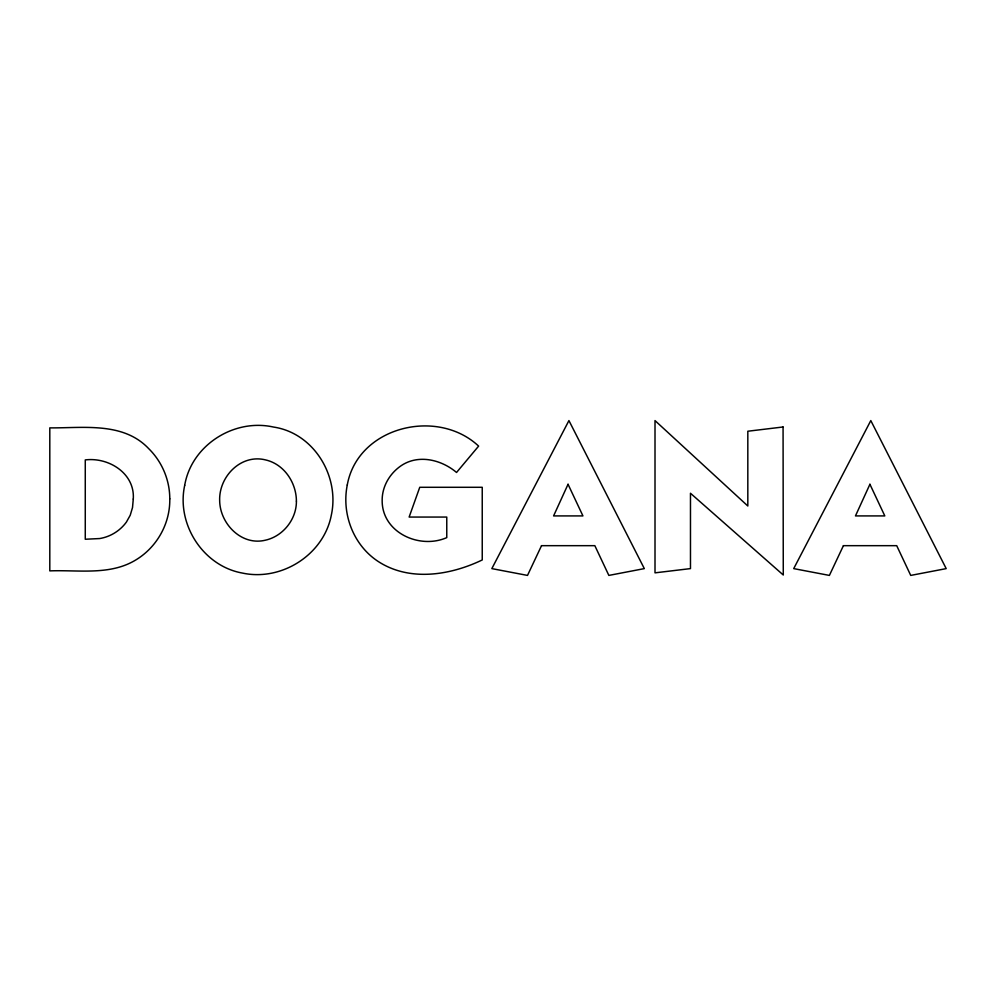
<?xml version="1.0" encoding="UTF-8"?>
<svg xmlns="http://www.w3.org/2000/svg" width="996" height="996" viewBox="0 0 996 996"><rect width="100%" height="100%" fill="white"/><g stroke="black" fill="none" stroke-linecap="round" stroke-linejoin="round"><path stroke-width="1.49" d="M184.696 485.363C176.23 524.157 203.047 566.014 242.377 573.061C281.582 581.54 323.812 554.66 331.344 515.044C339.798 476.138 313.852 432.999 273.477 427.047C234.085 418.195 191.456 445.187 184.696 485.363M133.277 499.046L132.518 507.562L130.227 515.243L126.405 522.078A41.496 41.496 0 0 1 99.687 538.55L85.27 539.247L85.27 459.915C108.689 456.99 135.07 473.386 133.277 499.046M169.781 498.847C170.229 523.597 156.895 547.265 135.73 560.001C109.871 575.725 78.398 569.749 49.8 570.882L49.8 427.869C83.017 428.193 123.081 421.569 148.653 448.586C162.074 461.771 169.781 480.022 169.781 498.847M296.41 501.113C296.596 519.327 282.889 536.483 265.073 540.268C241.306 545.883 219.942 523.597 219.668 500.689C218.784 476.673 240.895 453.753 265.471 459.891C284.059 464.074 296.335 482.562 296.41 501.113M347.268 484.99C341.329 514.571 353.916 546.655 379.949 562.578C411.124 581.701 450.877 575.016 482.238 559.951L482.238 487.293L419.752 487.293L409.132 517.061L446.768 517.061L446.768 537.616C419.478 549.655 381.891 532.486 382.165 500.478C382.028 486.658 389.573 473.735 400.79 465.954C418.096 453.902 441.365 459.592 456.542 472.465L478.628 446.108C437.219 407.327 357.763 426.662 347.268 484.99M568.044 484.28L553.589 515.916L582.934 515.916L568.044 484.28M869.919 484.28L855.464 515.916L884.809 515.916L869.919 484.28M541.525 545.671L527.507 575.414L491.837 568.616L568.928 420.586L644.325 568.616L608.855 575.414L594.836 545.671L541.525 545.671M843.413 545.671L829.394 575.414L793.712 568.616L870.803 420.586L946.2 568.616L910.73 575.414L896.711 545.671L843.413 545.671M783.068 426.985L747.822 431.231L747.822 505.993L655.007 420.586L655.007 572.849L690.477 568.604L690.477 493.257L783.279 575.003L783.068 426.985"/></g></svg>
